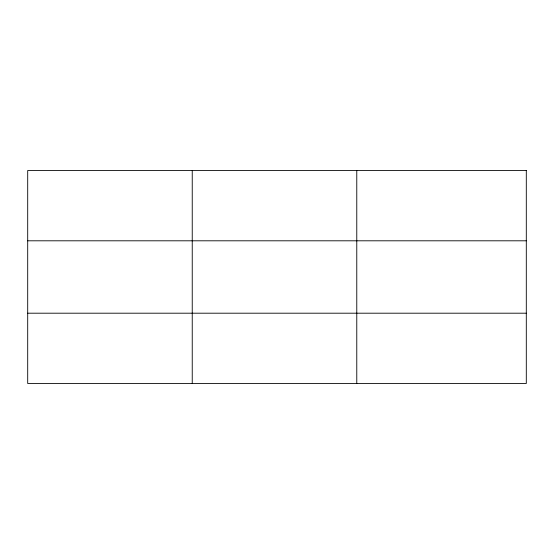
<?xml version="1.0" encoding="UTF-8"?>
<svg xmlns="http://www.w3.org/2000/svg" width="554" height="554" viewBox="0 0 554 554"><rect width="100%" height="100%" fill="white"/><g stroke="black" fill="none" stroke-linecap="round" stroke-linejoin="round"><path stroke-width="0.83" d="M192.238 170.528L192.238 383.472M356.776 170.528L356.776 383.472M27.7 240.803L526.3 240.803M27.7 313.197L526.3 313.197M526.3 170.528L526.3 383.472L27.7 383.472L27.7 170.528L526.3 170.528"/></g></svg>
